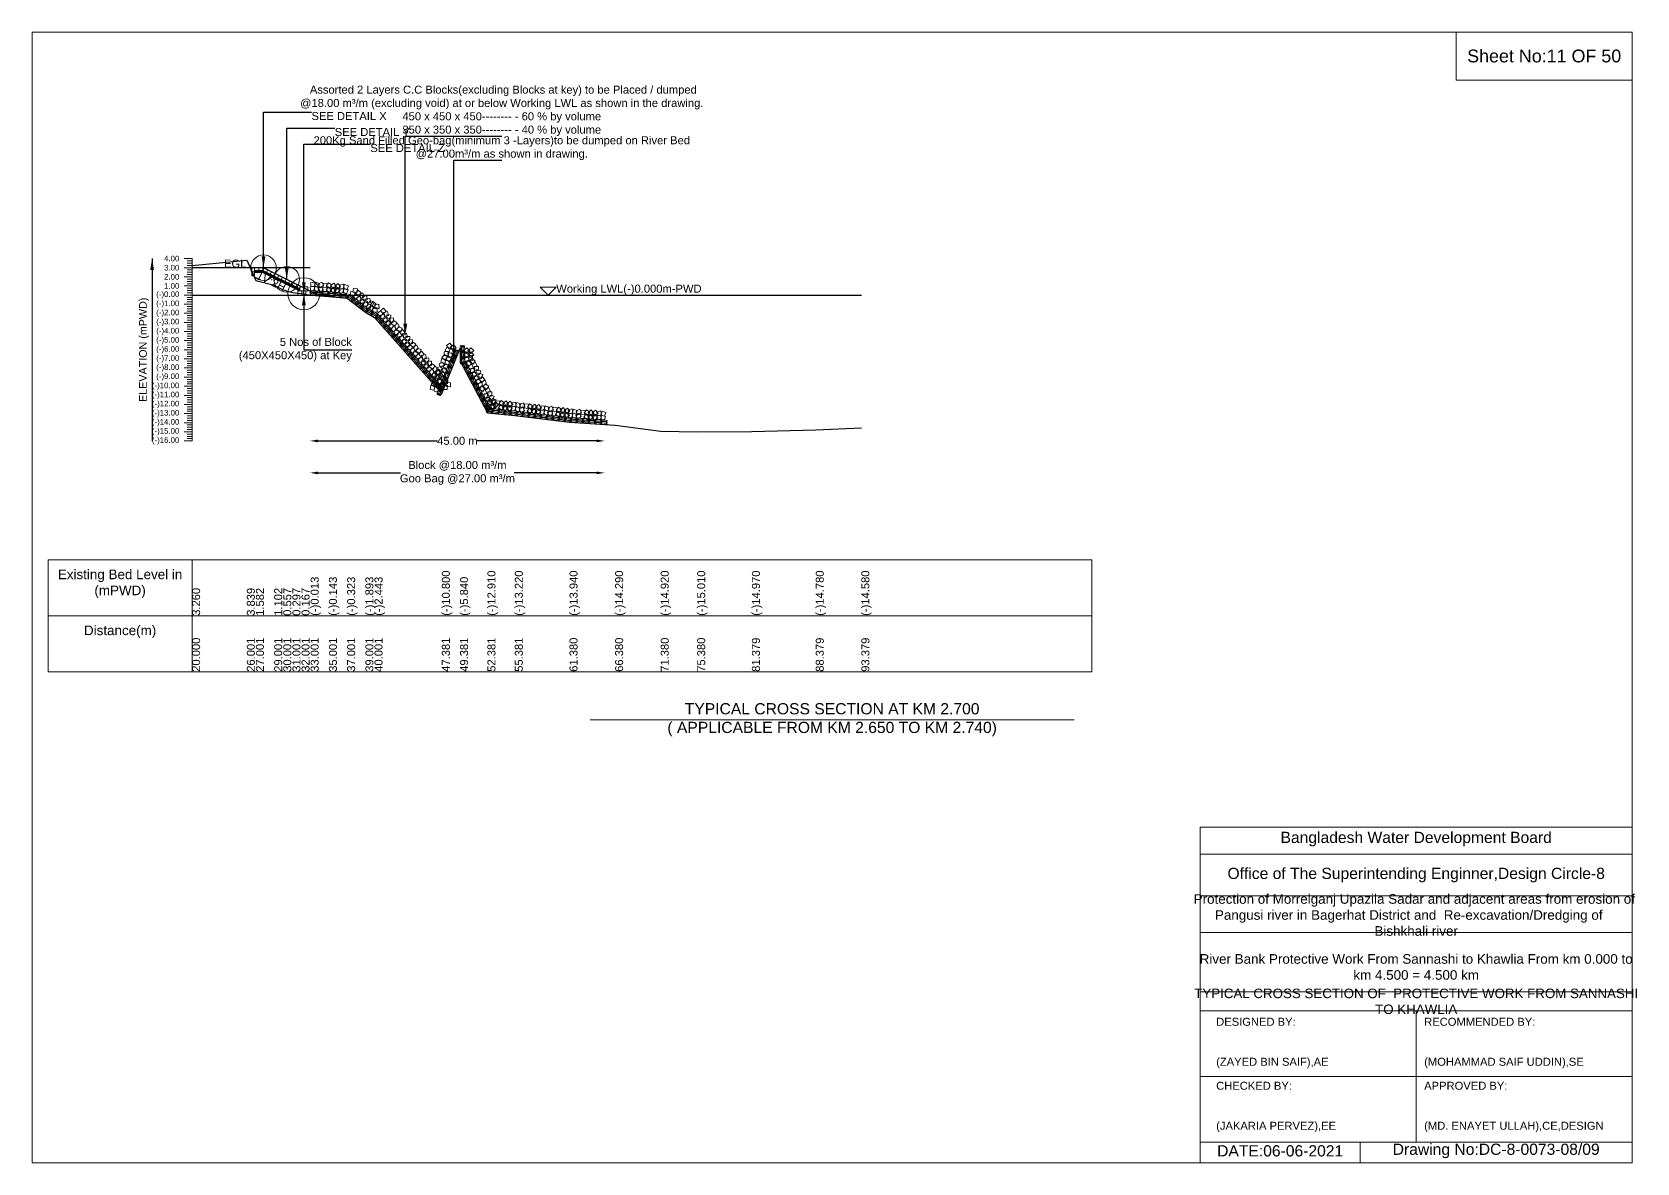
# Model space of a CAD drawing. Header units: inches. Extents: x 89000 to 845029, y -7071 to 0.
# Drawn here: x 250000 to 260029, y -7071 to 0 of the extents above; entities that cross this region are included whole.
import ezdxf

# ---------------------------------------------------------------- set-up
doc = ezdxf.new("R2010")
doc.units = ezdxf.units.IN
doc.header["$LTSCALE"] = 7
doc.header["$MEASUREMENT"] = 0
doc.header["$PDMODE"] = 3
for name, color, linetype, lineweight in [('Cross section Data Border', 7, 'Continuous', 9), ('Cross Section Labels', 7, 'Continuous', 9), ('Existing_Bed_Level for Xsection', 7, 'Continuous', 25), ('Long Section Labels', 7, 'Continuous', 9)]:
    doc.layers.add(name, color=color, linetype=linetype, lineweight=lineweight)
doc.styles.get("Standard").update_dxf_attribs({"font": 'arial.ttf'})
doc.dimstyles.new('Appron Lebeling Style', dxfattribs={"dimtxt": 50, "dimasz": 50, "dimexe": 0.18, "dimexo": 0.0625, "dimgap": 0.09, "dimtad": 0, "dimtih": 1, "dimtoh": 1, "dimdec": 4, "dimzin": 0, "dimdsep": 46, "dimtxsty": 'Standard', "dimcen": 0.09, "dimse1": 1, "dimse2": 1, "dimadec": 0, "dimazin": 0, "dimtfac": 1, "dimtdec": 4, "dimtofl": 0, "dimtmove": 0, "dimatfit": 3, "dimfxl": 1, "dimtolj": 1, "dimtzin": 0, "dimarcsym": 0})
doc.dimstyles.get("Standard").update_dxf_attribs({"dimtxt": 0.18, "dimasz": 0.18, "dimexe": 0.18, "dimexo": 0.0625, "dimgap": 0.09, "dimtad": 0, "dimtih": 1, "dimtoh": 1, "dimdec": 4, "dimzin": 0, "dimdsep": 46, "dimtxsty": 'Standard', "dimcen": 0.09, "dimadec": 0, "dimazin": 0, "dimtfac": 1, "dimtdec": 4, "dimtofl": 0, "dimtmove": 0, "dimatfit": 3, "dimfxl": 1, "dimtolj": 1, "dimtzin": 0, "dimarcsym": 0})

# ---------------------------------------------------------------- blocks, each defined once
blk = doc.blocks.new('*D59')
at = {"layer": 'Cross Section Labels', "color": 0, "lineweight": -2, "transparency": 16777216}
for p, q in [((251787, -2556), (252534, -2556)), ((253528, -2556), (252781, -2556))]:
    blk.add_line(p, q, dxfattribs=at)
at = {"layer": 'Cross Section Labels', "color": 0, "transparency": 16777216}
for points in [[(251787, -2548), (251787, -2565), (251737, -2556)], [(253528, -2548), (253528, -2565), (253578, -2556)]]:
    blk.add_solid(points, dxfattribs=at)
at = {"layer": 'Defpoints', "color": 0, "transparency": 16777216}
for p in [(251737, -1644), (253578, -2454), (253578, -2556)]:
    blk.add_point(p, dxfattribs=at)
at = {"layer": 'Cross Section Labels', "color": 0, "transparency": 16777216, "insert": (252658, -2556), "char_height": 50, "attachment_point": 5}
blk.add_mtext('\\A1;45.00 m', dxfattribs=at)
blk = doc.blocks.new('*D60')
at = {"layer": 'Cross Section Labels', "color": 0, "lineweight": -2, "transparency": 16777216}
for p, q in [((251787, -2756), (252302, -2756)), ((253528, -2756), (253013, -2756))]:
    blk.add_line(p, q, dxfattribs=at)
at = {"layer": 'Cross Section Labels', "color": 0, "transparency": 16777216}
for points in [[(251787, -2748), (251787, -2765), (251737, -2756)], [(253528, -2748), (253528, -2765), (253578, -2756)]]:
    blk.add_solid(points, dxfattribs=at)
at = {"layer": 'Defpoints', "color": 0, "transparency": 16777216}
for p in [(251737, -1644), (253578, -2454), (253578, -2756)]:
    blk.add_point(p, dxfattribs=at)
at = {"layer": 'Cross Section Labels', "color": 0, "transparency": 16777216, "insert": (252658, -2756), "char_height": 50, "attachment_point": 5}
blk.add_mtext('\\A1;Block @18.00 m³/m ^JGoo Bag @27.00 m³/m ', dxfattribs=at)

msp = doc.modelspace()

# ---------------------------------------------------------------- linework, layer by layer
at = {"layer": 'Cross section Data Border'}
msp.add_lwpolyline([(250100, -3300), (256623.6717, -3300), (256623.6717, -4000), (250100, -4000)], close=True, dxfattribs=at)
for points in [[(251000, -3300), (251000, -4000)], [(250100, -3650), (256623.6717, -3650)]]:
    msp.add_lwpolyline(points, dxfattribs=at)
at = {"layer": 'Cross Section Labels'}
for points in [[(250000, 0), (260000, 0), (260000, -7071), (250000, -7071)], [(258900, 0), (260000, 0), (260000, -300), (258900, -300)], [(253225.89907, -1644.43), (253275.89907, -1594.43), (253175.89907, -1594.43)]]:
    msp.add_lwpolyline(points, close=True, dxfattribs=at)
for points in [[(253488, -4300), (255000, -4300), (256512, -4300)], [(257300, -7071), (257300, -4971), (260000, -4971)], [(257300, -5141), (260000, -5141)], [(257300, -5401), (260000, -5401)], [(257300, -5631), (260000, -5631)], [(257300, -6001), (260000, -6001)], [(257300, -6121), (260000, -6121)], [(258650, -6121), (258650, -6941)], [(257300, -6531), (260000, -6531)], [(257300, -6941), (260000, -6941)], [(258300, -6941), (258300, -7071)]]:
    msp.add_lwpolyline(points, dxfattribs=at)
for centre, radius in [((251446.19907, -1473.43), 80), ((251591.54907, -1546.105), 80), ((251698.42407, -1635.88), 100)]:
    msp.add_circle(centre, radius, dxfattribs=at)
at = {"layer": 'Existing_Bed_Level for Xsection'}
for points in [[(251000, -1458.61), (251342.00722, -1425.607), (251399.00861, -1554.256), (251513.01102, -1581.616), (251570.01204, -1612.681), (251627.01343, -1627.501), (251684.01445, -1634.911), (251741.01584, -1645.171), (251855.01825, -1652.581), (251969.02066, -1662.841), (252083.02306, -1752.331), (252140.02408, -1783.681), (252560.70064, -2260.03), (252674.6911, -1977.31), (252674.6911, -2057.11), (252845.67814, -2380.3), (253016.66659, -2397.97), (253358.64688, -2439.01), (253643.63317, -2458.96), (253928.62139, -2494.87), (254156.61308, -2500), (254498.60216, -2497.72), (254897.59129, -2486.89), (255182.58452, -2475.49)], [(251736.89907, -1473.43), (251000, -1473.43)], [(251788.19907, -1644.43), (251449.80966, -1475.2353), (251446.19907, -1473.43), (251442.16231, -1473.43), (251390.86231, -1473.43)], [(251390.86231, -1490.53), (251442.16231, -1490.53), (251672.77407, -1605.83588)], [(251390.86231, -1496.23), (251440.81672, -1496.23), (251672.77407, -1612.20867)], [(251390.86231, -1501.93), (251439.47113, -1501.93), (251672.77407, -1618.58147)], [(251000, -1644.43), (255182.58452, -1644.43)]]:
    msp.add_lwpolyline(points, dxfattribs=at)
at = {"layer": 'Long Section Labels'}
for points in [[(251000, -1416.43), (250950, -1416.43)], [(251000, -1473.43), (250950, -1473.43)], [(251000, -1430.68), (250970, -1430.68)], [(251000, -1444.93), (250970, -1444.93)], [(251000, -1459.18), (250970, -1459.18)], [(251000, -1487.68), (250970, -1487.68)], [(251000, -1501.93), (250970, -1501.93)], [(251000, -2556.43), (251000, -2499.43), (251000, -2442.43), (251000, -2385.43), (251000, -2328.43), (251000, -2271.43), (251000, -2214.43), (251000, -2157.43), (251000, -2100.43), (251000, -2043.43), (251000, -1986.43), (251000, -1929.43), (251000, -1872.43), (251000, -1815.43), (251000, -1758.43), (251000, -1701.43), (251000, -1644.43), (251000, -1587.43), (251000, -1530.43), (251000, -1473.43), (251000, -1416.43)], [(251000, -1530.43), (250950, -1530.43)], [(251000, -1587.43), (250950, -1587.43)], [(251000, -1516.18), (250970, -1516.18)], [(251000, -1544.68), (250970, -1544.68)], [(251000, -1558.93), (250970, -1558.93)], [(251000, -1573.18), (250970, -1573.18)], [(251000, -1601.68), (250970, -1601.68)], [(251000, -1644.43), (250950, -1644.43)], [(251000, -1701.43), (250950, -1701.43)], [(251000, -1615.93), (250970, -1615.93)], [(251000, -1630.18), (250970, -1630.18)], [(251000, -1658.68), (250970, -1658.68)], [(251000, -1672.93), (250970, -1672.93)], [(251000, -1687.18), (250970, -1687.18)], [(251000, -1758.43), (250950, -1758.43)], [(251000, -1715.68), (250970, -1715.68)], [(251000, -1729.93), (250970, -1729.93)], [(251000, -1744.18), (250970, -1744.18)], [(251000, -1772.68), (250970, -1772.68)], [(251000, -1786.93), (250970, -1786.93)], [(251000, -1801.18), (250970, -1801.18)], [(251000, -1815.43), (250950, -1815.43)], [(251000, -1872.43), (250950, -1872.43)], [(251000, -1829.68), (250970, -1829.68)], [(251000, -1843.93), (250970, -1843.93)], [(251000, -1858.18), (250970, -1858.18)], [(251000, -1886.68), (250970, -1886.68)], [(251000, -1900.93), (250970, -1900.93)], [(251000, -1929.43), (250950, -1929.43)], [(251000, -1986.43), (250950, -1986.43)], [(251000, -1915.18), (250970, -1915.18)], [(251000, -1943.68), (250970, -1943.68)], [(251000, -1957.93), (250970, -1957.93)], [(251000, -1972.18), (250970, -1972.18)], [(251000, -2000.68), (250970, -2000.68)], [(251000, -2043.43), (250950, -2043.43)], [(251000, -2100.43), (250950, -2100.43)], [(251000, -2014.93), (250970, -2014.93)], [(251000, -2029.18), (250970, -2029.18)], [(251000, -2057.68), (250970, -2057.68)], [(251000, -2071.93), (250970, -2071.93)], [(251000, -2086.18), (250970, -2086.18)], [(251000, -2157.43), (250950, -2157.43)], [(251000, -2114.68), (250970, -2114.68)], [(251000, -2128.93), (250970, -2128.93)], [(251000, -2143.18), (250970, -2143.18)], [(251000, -2171.68), (250970, -2171.68)], [(251000, -2185.93), (250970, -2185.93)], [(251000, -2200.18), (250970, -2200.18)], [(251000, -2214.43), (250950, -2214.43)], [(251000, -2271.43), (250950, -2271.43)], [(251000, -2228.68), (250970, -2228.68)], [(251000, -2242.93), (250970, -2242.93)], [(251000, -2257.18), (250970, -2257.18)], [(251000, -2285.68), (250970, -2285.68)], [(251000, -2299.93), (250970, -2299.93)], [(251000, -2328.43), (250950, -2328.43)], [(251000, -2385.43), (250950, -2385.43)], [(251000, -2314.18), (250970, -2314.18)], [(251000, -2342.68), (250970, -2342.68)], [(251000, -2356.93), (250970, -2356.93)], [(251000, -2371.18), (250970, -2371.18)], [(251000, -2399.68), (250970, -2399.68)], [(251000, -2442.43), (250950, -2442.43)], [(251000, -2499.43), (250950, -2499.43)], [(251000, -2413.93), (250970, -2413.93)], [(251000, -2428.18), (250970, -2428.18)], [(251000, -2456.68), (250970, -2456.68)], [(251000, -2470.93), (250970, -2470.93)], [(251000, -2485.18), (250970, -2485.18)], [(251000, -2556.43), (250950, -2556.43)], [(251000, -2513.68), (250970, -2513.68)], [(251000, -2527.93), (250970, -2527.93)], [(251000, -2542.18), (250970, -2542.18)]]:
    msp.add_lwpolyline(points, dxfattribs=at)
for points in [[(251390.86231, -1473.43), (251373.76231, -1473.43), (251373.76231, -1499.08), (251390.86231, -1499.08)], [(251390.86231, -1499.08), (251373.76231, -1499.08), (251373.76231, -1524.73), (251390.86231, -1524.73)], [(251416.51231, -1473.43), (251390.86231, -1473.43), (251390.86231, -1490.53), (251416.51231, -1490.53)], [(251442.16231, -1473.43), (251416.51231, -1473.43), (251416.51231, -1490.53), (251442.16231, -1490.53)], [(251472.75172, -1486.70632), (251449.80966, -1475.2353), (251442.16231, -1490.53), (251465.10437, -1502.00103)], [(251495.69378, -1498.17735), (251472.75172, -1486.70632), (251465.10437, -1502.00103), (251488.04642, -1513.47206)], [(251518.63583, -1509.64838), (251495.69378, -1498.17735), (251488.04642, -1513.47206), (251510.98848, -1524.94309)], [(251541.57789, -1521.11941), (251518.63583, -1509.64838), (251510.98848, -1524.94309), (251533.93054, -1536.41411)], [(251564.51995, -1532.59044), (251541.57789, -1521.11941), (251533.93054, -1536.41411), (251556.8726, -1547.88514)], [(251587.46201, -1544.06147), (251564.51995, -1532.59044), (251556.8726, -1547.88514), (251579.81465, -1559.35617)], [(251610.40406, -1555.5325), (251587.46201, -1544.06147), (251579.81465, -1559.35617), (251602.75671, -1570.8272)], [(251633.34612, -1567.00352), (251610.40406, -1555.5325), (251602.75671, -1570.8272), (251625.69877, -1582.29823)], [(251656.28818, -1578.47455), (251633.34612, -1567.00352), (251625.69877, -1582.29823), (251648.64083, -1593.76926)], [(251679.23024, -1589.94558), (251656.28818, -1578.47455), (251648.64083, -1593.76926), (251671.58288, -1605.24029)], [(251698.42407, -1593.13), (251672.77407, -1593.13), (251672.77407, -1618.78), (251698.42407, -1618.78)], [(251724.07407, -1593.13), (251698.42407, -1593.13), (251698.42407, -1618.78), (251724.07407, -1618.78)], [(251762.42243, -1588.83667), (251737.26901, -1593.85943), (251742.29177, -1619.01285), (251767.44519, -1613.99009)], [(251764.08613, -1563.24068), (251738.93272, -1568.26344), (251743.95548, -1593.41686), (251769.10889, -1588.3941)], [(251794.21718, -1597.56099), (251769.92561, -1589.32437), (251761.68899, -1613.61594), (251785.98057, -1621.85256)], [(251795.88089, -1571.965), (251771.58931, -1563.72838), (251763.3527, -1588.01996), (251787.64427, -1596.25657)], [(251809.38008, -1590.07775), (251786.37466, -1601.42116), (251797.71807, -1624.42659), (251820.72349, -1613.08317)], [(251811.04379, -1564.48176), (251788.03836, -1575.82517), (251799.38177, -1598.8306), (251822.3872, -1587.48719)], [(251842.77491, -1596.94973), (251817.17892, -1595.28603), (251815.51522, -1620.88201), (251841.11121, -1622.54572)], [(251844.43861, -1571.35374), (251818.84263, -1569.69004), (251817.17892, -1595.28603), (251842.77491, -1596.94973)], [(251872.52579, -1607.02087), (251851.18234, -1592.79484), (251836.95632, -1614.13829), (251858.29976, -1628.36431)], [(251874.18949, -1581.42488), (251852.84605, -1567.19885), (251838.62002, -1588.5423), (251859.96347, -1602.76832)], [(251882.96441, -1594.82118), (251863.26784, -1611.25187), (251879.69853, -1630.94845), (251899.3951, -1614.51776)], [(251885.26357, -1569.27444), (251865.567, -1585.70512), (251881.99769, -1605.4017), (251901.69426, -1588.97101)], [(251924.94314, -1616.80253), (251908.49678, -1597.11905), (251888.81329, -1613.56542), (251905.25966, -1633.2489)], [(251927.2423, -1591.25578), (251910.79594, -1571.5723), (251891.11245, -1588.01867), (251907.55882, -1607.70215)], [(251942.86207, -1602.64979), (251917.59162, -1607.04603), (251921.98786, -1632.31648), (251947.25831, -1627.92024)], [(251945.16123, -1577.10304), (251919.89078, -1581.49928), (251924.28702, -1606.76973), (251949.55747, -1602.37349)], [(251974.43025, -1612.16139), (251950.35082, -1603.32376), (251941.51319, -1627.40319), (251965.59261, -1636.24082)], [(251976.7294, -1586.61465), (251952.64998, -1577.77701), (251943.81235, -1601.85644), (251967.89177, -1610.69407)], [(252033.72816, -1605.49684), (252008.33821, -1601.85364), (252004.69501, -1627.24359), (252030.08496, -1630.88679)], [(251685.59907, -1618.78), (251659.94907, -1618.78), (251659.94907, -1644.43), (251685.59907, -1644.43)], [(251711.24907, -1618.78), (251685.59907, -1618.78), (251685.59907, -1644.43), (251711.24907, -1644.43)], [(251736.89907, -1618.78), (251711.24907, -1618.78), (251711.24907, -1644.43), (251736.89907, -1644.43)], [(252017.89016, -1625.67307), (251992.50021, -1622.02987), (251988.85701, -1647.41982), (252014.24696, -1651.06302)], [(252041.55693, -1650.21534), (252021.3807, -1634.37733), (252005.5427, -1654.55356), (252025.71892, -1670.39156)], [(252057.39493, -1630.03911), (252037.2187, -1614.20111), (252021.3807, -1634.37733), (252041.55693, -1650.21534)], [(252060.40948, -1675.33751), (252050.8411, -1651.53901), (252027.0426, -1661.10739), (252036.61098, -1684.90589)], [(252076.24748, -1655.16129), (252066.67911, -1631.36279), (252042.8806, -1640.93116), (252052.44898, -1664.72966)], [(252075.1071, -1669.79817), (252049.63998, -1672.85562), (252052.69743, -1698.32274), (252078.16455, -1695.26529)], [(252090.94511, -1649.62194), (252065.47798, -1652.67939), (252068.53543, -1678.14651), (252094.00256, -1675.08907)], [(252098.3497, -1711.09194), (252095.27197, -1685.62725), (252069.80729, -1688.70498), (252072.88501, -1714.16966)], [(252114.1877, -1690.91571), (252111.10997, -1665.45103), (252085.64529, -1668.52875), (252088.72302, -1693.99344)], [(252121.08549, -1708.9773), (252097.49556, -1698.90569), (252087.42394, -1722.49562), (252111.01388, -1732.56724)], [(252136.9235, -1688.80107), (252113.33356, -1678.72946), (252103.26195, -1702.3194), (252126.85189, -1712.39101)], [(252151.01689, -1702.29395), (252132.51051, -1684.53341), (252114.74998, -1703.03979), (252133.25636, -1720.80032)], [(252167.92227, -1701.94693), (252142.27748, -1702.46411), (252142.79466, -1728.1089), (252168.43945, -1727.59172)], [(252138.65584, -1724.76898), (252120.14947, -1707.00845), (252102.38893, -1725.51482), (252120.89531, -1743.27536)], [(252155.56122, -1724.42196), (252129.91644, -1724.93914), (252130.43362, -1750.58393), (252156.0784, -1750.06675)], [(252193.50164, -1761.57065), (252176.52268, -1742.34469), (252157.29672, -1759.32365), (252174.27568, -1778.54961)], [(252212.7276, -1744.59169), (252195.74864, -1725.36573), (252176.52268, -1742.34469), (252193.50164, -1761.57065)], [(252207.49958, -1789.68826), (252202.3933, -1764.55167), (252177.2567, -1769.65795), (252182.36298, -1794.79455)], [(252222.95668, -1786.89854), (252197.35658, -1785.29948), (252195.75751, -1810.89959), (252221.35762, -1812.49865)], [(252226.72554, -1772.70931), (252221.61925, -1747.57271), (252196.48266, -1752.67899), (252201.58894, -1777.81559)], [(252238.34741, -1831.71505), (252239.92608, -1806.11368), (252214.32471, -1804.535), (252212.74603, -1830.13637)], [(252242.18264, -1769.91958), (252216.58253, -1768.32052), (252214.98347, -1793.92063), (252240.58358, -1795.51969)], [(252257.57336, -1814.73609), (252259.15204, -1789.13472), (252233.55067, -1787.55604), (252231.97199, -1813.15741)], [(252280.31667, -1816.76841), (252258.93736, -1802.59633), (252244.76528, -1823.97563), (252266.14458, -1838.14772)], [(252261.09071, -1833.74737), (252239.71141, -1819.57529), (252225.53932, -1840.95459), (252246.91863, -1855.12667)], [(252277.48767, -1862.35087), (252266.0679, -1839.38325), (252243.10028, -1850.80301), (252254.52005, -1873.77063)], [(252293.51671, -1867.73437), (252269.20441, -1859.55913), (252261.02916, -1883.87142), (252285.34146, -1892.04667)], [(252296.71362, -1845.37191), (252285.29386, -1822.40429), (252262.32624, -1833.82405), (252273.746, -1856.79167)], [(252312.35435, -1896.15236), (252295.37539, -1876.9264), (252276.14943, -1893.90536), (252293.12839, -1913.13131)], [(252312.74266, -1850.75542), (252288.43037, -1842.58017), (252280.25512, -1866.89246), (252304.56742, -1875.06771)], [(252331.58031, -1879.1734), (252314.60135, -1859.94744), (252295.37539, -1876.9264), (252312.35435, -1896.15236)], [(252326.35229, -1924.26997), (252321.24601, -1899.13338), (252296.10941, -1904.23966), (252301.21569, -1929.37625)], [(252345.57825, -1907.29101), (252340.47196, -1882.15442), (252315.33537, -1887.2607), (252320.44165, -1912.39729)], [(252361.03535, -1904.50129), (252335.43524, -1902.90223), (252333.83618, -1928.50234), (252359.43629, -1930.1014)], [(252341.80939, -1921.48025), (252316.20929, -1919.88119), (252314.61022, -1945.4813), (252340.21033, -1947.08036)], [(252357.20012, -1966.29675), (252358.77879, -1940.69538), (252333.17742, -1939.11671), (252331.59874, -1964.71808)], [(252379.94342, -1968.32908), (252358.56412, -1954.157), (252344.39203, -1975.5363), (252365.77134, -1989.70838)], [(252376.42607, -1949.3178), (252378.00475, -1923.71642), (252352.40338, -1922.13775), (252350.8247, -1947.73912)], [(252396.34038, -1996.93257), (252384.92061, -1973.96496), (252361.95299, -1985.38472), (252373.37276, -2008.35234)], [(252399.16938, -1951.35012), (252377.79007, -1937.17804), (252363.61799, -1958.55734), (252384.99729, -1972.72942)], [(252412.36942, -2002.31608), (252388.05712, -1994.14083), (252379.88187, -2018.45313), (252404.19417, -2026.62838)], [(252415.56633, -1979.95362), (252404.14657, -1956.986), (252381.17895, -1968.40576), (252392.59871, -1991.37338)], [(252431.59537, -1985.33712), (252407.28308, -1977.16187), (252399.10783, -2001.47417), (252423.42013, -2009.64942)], [(252450.43302, -2013.7551), (252433.45406, -1994.52915), (252414.2281, -2011.50811), (252431.20706, -2030.73406)], [(252574.28329, -1998.86952), (252577.85609, -2024.26947), (252603.25604, -2020.69667), (252599.68324, -1995.29672)], [(252591.26248, -1969.30357), (252581.67088, -1993.09272), (252605.46004, -2002.68432), (252615.05163, -1978.89516)], [(252610.13954, -1944.1998), (252589.94787, -1960.0181), (252605.76617, -1980.20978), (252625.95785, -1964.39147)], [(252598.07244, -2008.46112), (252601.64524, -2033.86107), (252627.04519, -2030.28827), (252623.47239, -2004.88831)], [(252615.05163, -1978.89516), (252605.46004, -2002.68432), (252629.24919, -2012.27591), (252638.84079, -1988.48676)], [(252633.92869, -1953.7914), (252613.73702, -1969.6097), (252629.55532, -1989.80138), (252649.747, -1973.98307)], [(252734.72338, -1992.02039), (252716.59332, -1973.87588), (252698.44881, -1992.00595), (252716.57887, -2010.15046)], [(252716.59332, -2035.80046), (252734.72338, -2017.65595), (252716.57887, -1999.52588), (252698.44881, -2017.67039)], [(252760.37338, -1992.02039), (252742.24332, -1973.87588), (252724.09881, -1992.00595), (252742.22887, -2010.15046)], [(252742.24332, -2035.80046), (252760.37338, -2017.65595), (252742.22887, -1999.52588), (252724.09881, -2017.67039)], [(252431.20706, -2030.73406), (252414.2281, -2011.50811), (252395.00214, -2028.48706), (252411.9811, -2047.71302)], [(252445.205, -2058.85168), (252440.09872, -2033.71508), (252414.96212, -2038.82137), (252420.0684, -2063.95796)], [(252460.6621, -2056.06196), (252435.062, -2054.4629), (252433.46293, -2080.063), (252459.06304, -2081.66206)], [(252464.43096, -2041.87272), (252459.32467, -2016.73612), (252434.18808, -2021.84241), (252439.29436, -2046.979)], [(252476.05283, -2100.87846), (252477.6315, -2075.27709), (252452.03013, -2073.69841), (252450.45145, -2099.29979)], [(252479.88806, -2039.083), (252454.28795, -2037.48394), (252452.68889, -2063.08404), (252478.289, -2064.68311)], [(252498.79613, -2102.91079), (252477.41683, -2088.7387), (252463.24474, -2110.11801), (252484.62405, -2124.29009)], [(252495.27878, -2083.8995), (252496.85746, -2058.29813), (252471.25609, -2056.71946), (252469.67741, -2082.32083)], [(252518.02209, -2085.93183), (252496.64278, -2071.75974), (252482.4707, -2093.13905), (252503.85, -2107.31113)], [(252534.41904, -2114.53532), (252522.99928, -2091.5677), (252500.03166, -2102.98747), (252511.45142, -2125.95509)], [(252533.58451, -2098.15072), (252543.61429, -2121.75847), (252567.22204, -2111.72868), (252557.19226, -2088.12093)], [(252566.77046, -2064.32638), (252543.1707, -2074.37497), (252553.21929, -2097.97472), (252576.81904, -2087.92614)], [(252558.40692, -2043.07928), (252555.30435, -2068.54094), (252580.76601, -2071.64352), (252583.86859, -2046.18185)], [(252557.37366, -2107.74232), (252567.40345, -2131.35007), (252591.0112, -2121.32028), (252580.98141, -2097.71253)], [(252576.64456, -2015.61278), (252561.21859, -2036.10575), (252581.71157, -2051.53172), (252597.13754, -2031.03874)], [(252590.55961, -2073.91798), (252566.95985, -2083.96656), (252577.00844, -2107.56632), (252600.60819, -2097.51773)], [(252582.19608, -2052.67087), (252579.0935, -2078.13254), (252604.55517, -2081.23512), (252607.65774, -2055.77345)], [(252600.43371, -2025.20437), (252585.00775, -2045.69735), (252605.50072, -2061.12332), (252620.92669, -2040.63034)], [(252732.29527, -2052.37866), (252725.65159, -2027.604), (252700.87692, -2034.24768), (252707.5206, -2059.02234)], [(252732.6253, -2057.64138), (252726.91201, -2032.63576), (252701.90639, -2038.34906), (252707.61969, -2063.35467)], [(252746.94419, -2066.6348), (252725.22808, -2052.98442), (252711.5777, -2074.70054), (252733.29382, -2088.35092)], [(252758.58982, -2098.6788), (252746.59472, -2076.00635), (252723.92227, -2088.00145), (252735.91737, -2110.6739)], [(252755.29776, -2045.64628), (252749.58446, -2020.64066), (252724.57885, -2026.35396), (252730.29214, -2051.35958)], [(252757.94527, -2052.37866), (252751.30159, -2027.604), (252726.52692, -2034.24768), (252733.1706, -2059.02234)], [(252769.61665, -2054.6397), (252747.90053, -2040.98933), (252734.25015, -2062.70544), (252755.96627, -2076.35582)], [(252765.60125, -2129.2955), (252766.53407, -2103.66247), (252740.90104, -2102.72965), (252739.96822, -2128.36268)], [(252781.26227, -2086.6837), (252769.26717, -2064.01125), (252746.59472, -2076.00635), (252758.58982, -2098.6788)], [(252788.2737, -2117.3004), (252789.20652, -2091.66737), (252763.57349, -2090.73455), (252762.64067, -2116.36759)], [(252515.19309, -2131.51428), (252503.77332, -2108.54666), (252480.8057, -2119.96643), (252492.22547, -2142.93404)], [(252509.50338, -2182.13684), (252494.07742, -2202.62982), (252514.57039, -2218.05578), (252529.99636, -2197.56281)], [(252531.22213, -2136.89779), (252506.90983, -2128.72254), (252498.73458, -2153.03484), (252523.04688, -2161.21008)], [(252507.14211, -2165.39359), (252510.71491, -2190.79354), (252536.11486, -2187.22074), (252532.54206, -2161.82078)], [(252550.05977, -2165.31577), (252533.08081, -2146.08981), (252513.85485, -2163.06877), (252530.83381, -2182.29473)], [(252524.1213, -2135.82763), (252514.52971, -2159.61679), (252538.31886, -2169.20838), (252547.91046, -2145.41923)], [(252533.29254, -2191.72844), (252517.86657, -2212.22141), (252538.35954, -2227.64738), (252553.78551, -2207.15441)], [(252550.44808, -2119.91883), (252526.13579, -2111.74358), (252517.96054, -2136.05588), (252542.27284, -2144.23113)], [(252542.99836, -2110.72387), (252522.80669, -2126.54217), (252538.62499, -2146.73385), (252558.81667, -2130.91554)], [(252530.93126, -2174.98518), (252534.50406, -2200.38513), (252559.90401, -2196.81233), (252556.33121, -2171.41238)], [(252569.28573, -2148.33681), (252552.30677, -2129.11085), (252533.08081, -2146.08981), (252550.05977, -2165.31577)], [(252564.05771, -2193.43338), (252558.95143, -2168.29679), (252533.81483, -2173.40307), (252538.92111, -2198.53967)], [(252547.91046, -2145.41923), (252538.31886, -2169.20838), (252562.10801, -2178.79998), (252571.69961, -2155.01083)], [(252566.78752, -2120.31546), (252546.59584, -2136.13377), (252562.41415, -2156.32544), (252582.60582, -2140.50714)], [(252579.51481, -2190.64366), (252553.91471, -2189.0446), (252552.31564, -2214.64471), (252577.91575, -2216.24377)], [(252583.28367, -2176.45443), (252578.17738, -2151.31783), (252553.04079, -2156.42411), (252558.14707, -2181.56071)], [(252598.74077, -2173.6647), (252573.14066, -2172.06564), (252571.5416, -2197.66575), (252597.14171, -2199.26481)], [(252614.13149, -2218.48121), (252615.71017, -2192.87984), (252590.1088, -2191.30116), (252588.53012, -2216.90253)], [(252781.28146, -2130.2096), (252756.77081, -2122.64981), (252749.21102, -2147.16046), (252773.72167, -2154.72025)], [(252785.72954, -2177.38595), (252793.2698, -2152.86928), (252768.75314, -2145.32902), (252761.21287, -2169.84568)], [(252807.36146, -2184.69675), (252789.90326, -2165.90491), (252771.11141, -2183.36312), (252788.56962, -2202.15496)], [(252803.95391, -2118.2145), (252779.44326, -2110.65471), (252771.88347, -2135.16536), (252796.39412, -2142.72515)], [(252808.40199, -2165.39085), (252815.94226, -2140.87419), (252791.42559, -2133.33392), (252783.88532, -2157.85058)], [(252816.59099, -2216.34855), (252810.87769, -2191.34293), (252785.87208, -2197.05623), (252791.58538, -2222.06184)], [(252830.03392, -2172.70166), (252812.57571, -2153.90981), (252793.78386, -2171.36802), (252811.24207, -2190.15986)], [(252839.26344, -2204.35345), (252833.55015, -2179.34784), (252808.54453, -2185.06113), (252814.25783, -2210.06675)], [(252853.58233, -2213.34687), (252831.86622, -2199.6965), (252818.21584, -2221.41261), (252839.93196, -2235.06299)], [(252491.26575, -2209.60334), (252488.16317, -2235.06501), (252513.62484, -2238.16759), (252516.72741, -2212.70592)], [(252515.0549, -2219.19494), (252511.95232, -2244.65661), (252537.41399, -2247.75919), (252540.51657, -2222.29752)], [(252594.90554, -2235.46017), (252596.48421, -2209.8588), (252570.88284, -2208.28012), (252569.30416, -2233.88149)], [(252830.90988, -2225.34197), (252809.19376, -2211.69159), (252795.54339, -2233.40771), (252817.2595, -2247.05809)], [(252842.55551, -2257.38597), (252830.56041, -2234.71352), (252807.88796, -2246.70862), (252819.88305, -2269.38107)], [(252849.56694, -2288.00267), (252850.49975, -2262.36964), (252824.86672, -2261.43682), (252823.9339, -2287.06985)], [(252865.22796, -2245.39087), (252853.23286, -2222.71842), (252830.56041, -2234.71352), (252842.55551, -2257.38597)], [(252865.24715, -2288.91677), (252840.7365, -2281.35698), (252833.17671, -2305.86763), (252857.68736, -2313.42742)], [(252874.46994, -2306.25688), (252850.50943, -2297.10173), (252841.35429, -2321.06224), (252865.31479, -2330.21738)], [(252869.69522, -2336.09312), (252877.23549, -2311.57646), (252852.71883, -2304.03619), (252845.17856, -2328.55285)], [(252872.23939, -2276.00757), (252873.17221, -2250.37454), (252847.53917, -2249.44172), (252846.60636, -2275.07476)], [(252887.9196, -2276.92167), (252863.40895, -2269.36188), (252855.84916, -2293.87253), (252880.35981, -2301.43232)], [(252889.90665, -2299.35614), (252866.48618, -2309.81578), (252876.94583, -2333.23625), (252900.3663, -2322.7766)], [(252892.36768, -2324.09802), (252899.90794, -2299.58136), (252875.39128, -2292.04109), (252867.85101, -2316.55775)], [(252923.01575, -2307.49409), (252897.50162, -2304.85745), (252894.86499, -2330.37158), (252920.37911, -2333.00821)], [(252952.36178, -2318.69019), (252931.57522, -2303.66218), (252916.5472, -2324.44874), (252937.33377, -2339.47676)], [(252961.84019, -2306.16564), (252941.92815, -2322.33454), (252958.09705, -2342.24658), (252978.00909, -2326.07768)], [(252871.8333, -2331.771), (252847.8728, -2322.61586), (252838.71765, -2346.57636), (252862.67816, -2355.73151)], [(252891.32715, -2343.40393), (252873.86894, -2324.61208), (252855.0771, -2342.07029), (252872.5353, -2360.86213)], [(252887.27001, -2324.87026), (252863.84955, -2335.32991), (252874.30919, -2358.75038), (252897.72966, -2348.29073)], [(252913.9996, -2331.40883), (252896.54139, -2312.61698), (252877.74955, -2330.07519), (252895.20776, -2348.86704)], [(252920.37911, -2333.00821), (252894.86499, -2330.37158), (252892.22835, -2355.8857), (252917.74247, -2358.52234)], [(252949.72515, -2344.20432), (252928.93858, -2329.17631), (252913.91057, -2349.96287), (252934.69713, -2364.99089)], [(252959.20355, -2331.67977), (252939.29151, -2347.84867), (252955.46041, -2367.7607), (252975.37245, -2351.5918)], [(253000.88806, -2354.21407), (252984.70331, -2334.31492), (252964.80416, -2350.49967), (252980.98891, -2370.39882)], [(253003.5247, -2328.69995), (252987.33995, -2308.80079), (252967.44079, -2324.98554), (252983.62555, -2344.8847)], [(253018.9925, -2340.29942), (252993.66615, -2344.36125), (252997.72797, -2369.6876), (253023.05432, -2365.62577)], [(253021.62914, -2314.78529), (252996.30278, -2318.84712), (253000.36461, -2344.17347), (253025.69096, -2340.11165)], [(253051.21346, -2350.78972), (253027.4069, -2341.24142), (253017.8586, -2365.04799), (253041.66516, -2374.59629)], [(253054.26971, -2325.32245), (253030.46315, -2315.77415), (253020.91485, -2339.58072), (253044.72141, -2349.12902)], [(253066.76167, -2344.14401), (253043.17221, -2354.21673), (253053.24493, -2377.8062), (253076.8344, -2367.73347)], [(253069.81792, -2318.67674), (253046.22846, -2328.74946), (253056.30118, -2352.33893), (253079.89064, -2342.2662)], [(253099.73233, -2352.82584), (253074.26506, -2349.76959), (253071.20881, -2375.23686), (253096.67608, -2378.29311)], [(253102.78858, -2327.35857), (253077.32131, -2324.30232), (253074.26506, -2349.76959), (253099.73233, -2352.82584)], [(253128.8901, -2364.50347), (253108.35372, -2349.13534), (253092.98559, -2369.67173), (253113.52197, -2385.03986)], [(253131.94635, -2339.0362), (253111.40996, -2323.66807), (253096.04183, -2344.20446), (253116.57822, -2359.57259)], [(253138.57338, -2352.13663), (253118.3979, -2367.97559), (253134.23685, -2388.15107), (253154.41233, -2372.31211)], [(253141.62963, -2326.66936), (253121.45414, -2342.50832), (253137.2931, -2362.6838), (253157.46858, -2346.84484)], [(253179.88132, -2375.35402), (253164.02631, -2355.19116), (253143.86344, -2371.04618), (253159.71846, -2391.20904)], [(253182.93757, -2349.88675), (253167.08256, -2329.72389), (253146.91969, -2345.57891), (253162.77471, -2365.74177)], [(253198.21234, -2361.73926), (253172.82256, -2365.38366), (253176.46696, -2390.77344), (253201.85674, -2387.12904)], [(253201.26859, -2336.27199), (253175.87881, -2339.91639), (253179.52321, -2365.30617), (253204.91299, -2361.66177)], [(253229.48435, -2372.18346), (253205.67779, -2362.63516), (253196.12949, -2386.44173), (253219.93605, -2395.99003)], [(253232.5406, -2346.71619), (253208.73404, -2337.16789), (253199.18574, -2360.97446), (253222.9923, -2370.52276)], [(253245.03256, -2365.53775), (253221.4431, -2375.61047), (253231.51582, -2399.19994), (253255.10529, -2389.12721)], [(253248.08881, -2340.07048), (253224.49935, -2350.1432), (253234.57207, -2373.73267), (253258.16153, -2363.65994)], [(253278.00322, -2374.21958), (253252.53595, -2371.16333), (253249.4797, -2396.6306), (253274.94697, -2399.68685)], [(253281.05947, -2348.75231), (253255.5922, -2345.69606), (253252.53595, -2371.16333), (253278.00322, -2374.21958)], [(253307.16099, -2385.89721), (253286.62461, -2370.52908), (253271.25648, -2391.06547), (253291.79286, -2406.4336)], [(253310.21724, -2360.42994), (253289.68085, -2345.06181), (253274.31272, -2365.5982), (253294.84911, -2380.96633)], [(253316.84427, -2373.53037), (253296.66879, -2389.36933), (253312.50774, -2409.54481), (253332.68322, -2393.70585)], [(253319.90052, -2348.0631), (253299.72503, -2363.90206), (253315.56399, -2384.07754), (253335.73947, -2368.23858)], [(253358.15221, -2396.74776), (253342.2972, -2376.5849), (253322.13433, -2392.43992), (253337.98935, -2412.60278)], [(253361.20846, -2371.28049), (253345.35345, -2351.11763), (253325.19058, -2366.97265), (253341.0456, -2387.13551)], [(253373.69397, -2382.3182), (253348.51585, -2387.21559), (253353.41323, -2412.39372), (253378.59136, -2407.49633)], [(253375.48518, -2356.73082), (253350.30705, -2361.62821), (253355.20443, -2386.80633), (253380.38256, -2381.90895)], [(253405.44487, -2391.20081), (253381.19463, -2382.84328), (253372.8371, -2407.09351), (253397.08733, -2415.45105)], [(253407.23607, -2365.61343), (253382.98583, -2357.25589), (253374.6283, -2381.50613), (253398.87854, -2389.86367)], [(253420.64486, -2383.79321), (253397.58321, -2395.02187), (253408.81187, -2418.08352), (253431.87352, -2406.85486)], [(253422.43606, -2358.20583), (253399.37441, -2369.43449), (253410.60307, -2392.49614), (253433.66472, -2381.26748)], [(253454.00504, -2390.83148), (253428.41766, -2389.04028), (253426.62645, -2414.62766), (253452.21384, -2416.41886)], [(253455.79624, -2365.2441), (253430.20886, -2363.45289), (253428.41766, -2389.04028), (253454.00504, -2390.83148)], [(253483.70537, -2401.05071), (253462.43307, -2386.71853), (253448.10088, -2407.99083), (253469.37319, -2422.32302)], [(253485.49658, -2375.46333), (253464.22427, -2361.13115), (253449.89209, -2382.40345), (253471.16439, -2396.73563)], [(253492.76428, -2388.21947), (253473.398, -2405.0382), (253490.21673, -2424.40448), (253509.58301, -2407.58575)], [(253494.55549, -2362.63209), (253475.18921, -2379.45082), (253492.00794, -2398.8171), (253511.37422, -2381.99837)], [(253535.1714, -2409.36254), (253518.33726, -2390.00966), (253498.98438, -2406.84381), (253515.81852, -2426.19669)], [(253536.96261, -2383.77516), (253520.12846, -2364.42228), (253500.77558, -2381.25643), (253517.60973, -2400.60931)], [(253552.80564, -2394.85662), (253527.62752, -2399.75401), (253532.5249, -2424.93214), (253557.70303, -2420.03475)], [(253554.59685, -2369.26924), (253529.41872, -2374.16663), (253534.3161, -2399.34475), (253559.49423, -2394.44737)], [(253584.55654, -2403.73923), (253560.3063, -2395.3817), (253551.94877, -2419.63193), (253576.19901, -2427.98947)], [(253586.34774, -2378.15185), (253562.0975, -2369.79431), (253553.73997, -2394.04455), (253577.99021, -2402.40209)]]:
    msp.add_lwpolyline(points, close=True, dxfattribs=at)
for centre, major_axis in [((251756.08563, -1641.29529), (18.92965, -1.2304)), ((251756.71414, -1631.6257), (18.92965, -1.2304)), ((251757.34265, -1621.9561), (18.92965, -1.2304)), ((251793.94494, -1643.7561), (18.92965, -1.2304)), ((251794.57345, -1634.0865), (18.92965, -1.2304)), ((251795.20196, -1624.4169), (18.92965, -1.2304)), ((251831.80425, -1646.2169), (18.92965, -1.2304)), ((251832.43276, -1636.5473), (18.92965, -1.2304)), ((251833.06127, -1626.87771), (18.92965, -1.2304)), ((251869.75602, -1649.04279), (18.89324, -1.70036)), ((251870.6246, -1639.3918), (18.89324, -1.70036)), ((251871.49317, -1629.7408), (18.89324, -1.70036)), ((251907.5425, -1652.4435), (18.89324, -1.70036)), ((251908.41108, -1642.79251), (18.89324, -1.70036)), ((251909.27965, -1633.14151), (18.89324, -1.70036)), ((251945.32898, -1655.84421), (18.89324, -1.70036)), ((251946.19756, -1646.19322), (18.89324, -1.70036)), ((251947.06613, -1636.54222), (18.89324, -1.70036)), ((251982.80104, -1667.49894), (14.92144, -11.71308)), ((251988.78429, -1659.8768), (14.92144, -11.71308)), ((251994.76753, -1652.25467), (14.92144, -11.71308)), ((252012.64392, -1690.9251), (14.92144, -11.71308)), ((252018.62717, -1683.30297), (14.92144, -11.71308)), ((252024.61041, -1675.68084), (14.92144, -11.71308)), ((252042.4868, -1714.35127), (14.92144, -11.71308)), ((252048.47005, -1706.72914), (14.92144, -11.71308)), ((252054.4533, -1699.10701), (14.92144, -11.71308)), ((252072.32969, -1737.77744), (14.92144, -11.71308)), ((252078.31293, -1730.15531), (14.92144, -11.71308)), ((252084.29618, -1722.53318), (14.92144, -11.71308)), ((252103.35678, -1757.98491), (16.62153, -9.14168)), ((252108.02651, -1749.49434), (16.62153, -9.14168)), ((252112.69624, -1741.00377), (16.62153, -9.14168)), ((252136.59985, -1776.26827), (16.62153, -9.14168)), ((252141.26958, -1767.7777), (16.62153, -9.14168)), ((252145.9393, -1759.28713), (16.62153, -9.14168)), ((252164.41866, -1803.98465), (12.55688, -14.21866)), ((252171.6818, -1797.57038), (12.55688, -14.21866)), ((252178.94494, -1791.1561), (12.55688, -14.21866)), ((252204.0587, -1819.59343), (12.55688, -14.21866)), ((252189.53242, -1832.42198), (12.55688, -14.21866)), ((252196.79556, -1826.0077), (12.55688, -14.21866)), ((252214.64619, -1860.85931), (12.55688, -14.21866)), ((252221.90933, -1854.44503), (12.55688, -14.21866)), ((252229.17247, -1848.03076), (12.55688, -14.21866)), ((252239.75996, -1889.29663), (12.55688, -14.21866)), ((252247.02309, -1882.88236), (12.55688, -14.21866)), ((252254.28623, -1876.46809), (12.55688, -14.21866)), ((252264.87372, -1917.73396), (12.55688, -14.21866)), ((252272.13686, -1911.31969), (12.55688, -14.21866)), ((252279.4, -1904.90542), (12.55688, -14.21866)), ((252289.98749, -1946.17129), (12.55688, -14.21866)), ((252297.25063, -1939.75702), (12.55688, -14.21866)), ((252304.51377, -1933.34274), (12.55688, -14.21866)), ((252315.10125, -1974.60862), (12.55688, -14.21866)), ((252322.36439, -1968.19434), (12.55688, -14.21866)), ((252329.62753, -1961.78007), (12.55688, -14.21866)), ((252340.21502, -2003.04595), (12.55688, -14.21866)), ((252347.47816, -1996.63167), (12.55688, -14.21866)), ((252354.7413, -1990.2174), (12.55688, -14.21866)), ((252379.85507, -2018.65473), (12.55688, -14.21866)), ((252638.61949, -2001.9922), (7.09352, 17.5934)), ((252647.6065, -2005.61569), (7.09352, 17.5934)), ((252656.59352, -2009.23918), (7.09352, 17.5934)), ((252679.5361, -1978.86897), (0, -18.9696)), ((252679.5361, -2016.80817), (0, -18.9696)), ((252689.2261, -1978.86897), (0, -18.9696)), ((252689.2261, -2016.80817), (0, -18.9696)), ((252698.9161, -1978.86897), (0, -18.9696)), ((252698.9161, -2016.80817), (0, -18.9696)), ((252365.32879, -2031.48327), (12.55688, -14.21866)), ((252372.59193, -2025.069), (12.55688, -14.21866)), ((252390.44255, -2059.9206), (12.55688, -14.21866)), ((252397.70569, -2053.50633), (12.55688, -14.21866)), ((252404.96883, -2047.09206), (12.55688, -14.21866)), ((252415.55632, -2088.35793), (12.55688, -14.21866)), ((252422.81946, -2081.94366), (12.55688, -14.21866)), ((252430.0826, -2075.52938), (12.55688, -14.21866)), ((252440.67009, -2116.79526), (12.55688, -14.21866)), ((252447.93323, -2110.38099), (12.55688, -14.21866)), ((252455.19637, -2103.96671), (12.55688, -14.21866)), ((252596.05838, -2107.5526), (7.09352, 17.5934)), ((252605.04539, -2111.17609), (7.09352, 17.5934)), ((252610.24542, -2072.3658), (7.09352, 17.5934)), ((252614.0324, -2114.79958), (7.09352, 17.5934)), ((252619.23243, -2075.98929), (7.09352, 17.5934)), ((252624.43245, -2037.179), (7.09352, 17.5934)), ((252628.21944, -2079.61278), (7.09352, 17.5934)), ((252633.41947, -2040.80249), (7.09352, 17.5934)), ((252642.40648, -2044.42598), (7.09352, 17.5934)), ((252679.5361, -2054.74737), (0, -18.9696)), ((252695.61088, -2086.29097), (8.87104, -16.76754)), ((252689.2261, -2054.74737), (0, -18.9696)), ((252704.17603, -2081.75949), (8.87104, -16.76754)), ((252698.9161, -2054.74737), (0, -18.9696)), ((252712.74118, -2077.22801), (8.87104, -16.76754)), ((252713.35296, -2119.82605), (8.87104, -16.76754)), ((252721.91811, -2115.29457), (8.87104, -16.76754)), ((252730.48326, -2110.76308), (8.87104, -16.76754)), ((252465.78385, -2145.23259), (12.55688, -14.21866)), ((252473.04699, -2138.81831), (12.55688, -14.21866)), ((252480.31013, -2132.40404), (12.55688, -14.21866)), ((252490.89762, -2173.66992), (12.55688, -14.21866)), ((252498.16076, -2167.25564), (12.55688, -14.21866)), ((252505.4239, -2160.84137), (12.55688, -14.21866)), ((252516.01138, -2202.10724), (12.55688, -14.21866)), ((252523.27452, -2195.69297), (12.55688, -14.21866)), ((252530.53766, -2189.2787), (12.55688, -14.21866)), ((252555.65143, -2217.71603), (12.55688, -14.21866)), ((252553.49727, -2213.11299), (7.09352, 17.5934)), ((252562.48428, -2216.73649), (7.09352, 17.5934)), ((252567.6843, -2177.9262), (7.09352, 17.5934)), ((252571.47129, -2220.35998), (7.09352, 17.5934)), ((252576.67132, -2181.54969), (7.09352, 17.5934)), ((252581.87134, -2142.7394), (7.09352, 17.5934)), ((252585.65833, -2185.17318), (7.09352, 17.5934)), ((252590.85835, -2146.36289), (7.09352, 17.5934)), ((252599.84537, -2149.98638), (7.09352, 17.5934)), ((252731.09505, -2153.36112), (8.87104, -16.76754)), ((252739.6602, -2148.82964), (8.87104, -16.76754)), ((252748.22535, -2144.29816), (8.87104, -16.76754)), ((252748.83713, -2186.8962), (8.87104, -16.76754)), ((252757.40228, -2182.36472), (8.87104, -16.76754)), ((252765.96743, -2177.83324), (8.87104, -16.76754)), ((252766.57921, -2220.43128), (8.87104, -16.76754)), ((252775.14436, -2215.8998), (8.87104, -16.76754)), ((252783.70951, -2211.36832), (8.87104, -16.76754)), ((252541.12515, -2230.54457), (12.55688, -14.21866)), ((252539.31023, -2248.29979), (7.09352, 17.5934)), ((252548.38829, -2224.1303), (12.55688, -14.21866)), ((252548.29724, -2251.92329), (7.09352, 17.5934)), ((252557.28425, -2255.54678), (7.09352, 17.5934)), ((252784.3213, -2253.96636), (8.87104, -16.76754)), ((252792.88645, -2249.43487), (8.87104, -16.76754)), ((252801.45159, -2244.90339), (8.87104, -16.76754)), ((252802.06338, -2287.50143), (8.87104, -16.76754)), ((252810.62853, -2282.96995), (8.87104, -16.76754)), ((252819.19368, -2278.43847), (8.87104, -16.76754)), ((252819.80546, -2321.03651), (8.87104, -16.76754)), ((252828.37061, -2316.50503), (8.87104, -16.76754)), ((252836.93576, -2311.97355), (8.87104, -16.76754)), ((252837.54754, -2354.57159), (8.87104, -16.76754)), ((252846.11269, -2350.04011), (8.87104, -16.76754)), ((252857.51101, -2376.65201), (18.86911, -1.94994)), ((252858.50708, -2367.01334), (18.86911, -1.94994)), ((252859.50314, -2357.37467), (18.86911, -1.94994)), ((252854.67784, -2345.50862), (8.87104, -16.76754)), ((252895.24924, -2380.55189), (18.86911, -1.94994)), ((252896.2453, -2370.91322), (18.86911, -1.94994)), ((252897.24137, -2361.27455), (18.86911, -1.94994)), ((252932.98747, -2384.45177), (18.86911, -1.94994)), ((252933.98353, -2374.8131), (18.86911, -1.94994)), ((252934.97959, -2365.17443), (18.86911, -1.94994)), ((252970.7257, -2388.35165), (18.86911, -1.94994)), ((252971.72176, -2378.71298), (18.86911, -1.94994)), ((252972.71782, -2369.07431), (18.86911, -1.94994)), ((253008.46392, -2392.25153), (18.86911, -1.94994)), ((253009.45999, -2382.61286), (18.86911, -1.94994)), ((253010.45605, -2372.97419), (18.86911, -1.94994)), ((253046.22808, -2396.63782), (18.83446, -2.26027)), ((253047.38267, -2387.01685), (18.83446, -2.26027)), ((253048.53725, -2377.39588), (18.83446, -2.26027)), ((253083.89701, -2401.15835), (18.83446, -2.26027)), ((253085.05159, -2391.53738), (18.83446, -2.26027)), ((253086.20617, -2381.91641), (18.83446, -2.26027)), ((253121.56593, -2405.67888), (18.83446, -2.26027)), ((253122.72051, -2396.05791), (18.83446, -2.26027)), ((253123.87509, -2386.43695), (18.83446, -2.26027)), ((253159.23485, -2410.19941), (18.83446, -2.26027)), ((253160.38943, -2400.57845), (18.83446, -2.26027)), ((253161.54402, -2390.95748), (18.83446, -2.26027)), ((253198.05836, -2405.09898), (18.83446, -2.26027)), ((253199.21294, -2395.47801), (18.83446, -2.26027)), ((253235.72728, -2409.61951), (18.83446, -2.26027)), ((253236.88186, -2399.99854), (18.83446, -2.26027)), ((253274.55078, -2404.51907), (18.83446, -2.26027)), ((253312.21971, -2409.0396), (18.83446, -2.26027)), ((253196.90377, -2414.71995), (18.83446, -2.26027)), ((253234.5727, -2419.24048), (18.83446, -2.26027)), ((253272.24162, -2423.76101), (18.83446, -2.26027)), ((253273.3962, -2414.14004), (18.83446, -2.26027)), ((253309.91054, -2428.28154), (18.83446, -2.26027)), ((253311.06512, -2418.66057), (18.83446, -2.26027)), ((253347.57946, -2432.80207), (18.83446, -2.26027)), ((253348.73404, -2423.1811), (18.83446, -2.26027)), ((253349.88863, -2413.56013), (18.83446, -2.26027)), ((253385.13217, -2436.0072), (18.92329, -1.32469)), ((253385.80885, -2426.34086), (18.92329, -1.32469)), ((253386.48552, -2416.67451), (18.92329, -1.32469)), ((253422.97875, -2438.65659), (18.92329, -1.32469)), ((253423.65543, -2428.99025), (18.92329, -1.32469)), ((253424.3321, -2419.3239), (18.92329, -1.32469)), ((253460.82533, -2441.30598), (18.92329, -1.32469)), ((253461.50201, -2431.63963), (18.92329, -1.32469)), ((253462.17868, -2421.97329), (18.92329, -1.32469)), ((253498.67191, -2443.95537), (18.92329, -1.32469)), ((253499.34859, -2434.28902), (18.92329, -1.32469)), ((253500.02526, -2424.62268), (18.92329, -1.32469)), ((253536.51849, -2446.60475), (18.92329, -1.32469)), ((253537.19517, -2436.93841), (18.92329, -1.32469)), ((253537.87184, -2427.27207), (18.92329, -1.32469)), ((253574.36507, -2449.25414), (18.92329, -1.32469)), ((253575.04175, -2439.5878), (18.92329, -1.32469)), ((253575.71842, -2429.92145), (18.92329, -1.32469))]:
    msp.add_ellipse(centre, major_axis=major_axis, ratio=0.255, dxfattribs=at)

# ---------------------------------------------------------------- texts
at = {"layer": 'Cross section Data Border', "char_height": 60, "width": 800, "attachment_point": 5}
for s, insert in [('Existing Bed Level in (mPWD)', (250550, -3450)), ('Distance(m)', (250550, -3750))]:
    msp.add_mtext(s, dxfattribs=dict(at, insert=insert))
at = {"layer": 'Cross Section Labels'}
for s, insert, char_height, attachment_point in [('Sheet No:11 OF 50', (259450, -150), 80, 5), (' Assorted 2 Layers C.C Blocks(excluding Blocks at key) to be Placed / dumped^J@18.00 m³/m (excluding void) at or below Working LWL as shown in the drawing.^J450 x 450 x 450-------- - 60 % by volume^J350 x 350 x 350-------- - 40 % by volume', (252935.32385, -650), 50, 8), ('SEE DETAIL X', (251746.19907, -500), 50, 1), ('SEE DETAIL Y', (251891.54907, -600), 50, 1), ('200Kg Sand Filled Geo-bag(minimum 3 -Layers)to be dumped on River Bed^J@27.00m³/m as shown in drawing.', (252935.32385, -800), 50, 8), ('SEE DETAIL Z', (252113.84907, -700), 50, 1), ('EGL', (251339.56231, -1473.43), 50, 9), ('Working LWL(-)0.000m-PWD', (253275.89907, -1644.43), 50, 7), ('5 Nos of Block ^J(450X450X450) at Key', (251998.42407, -1986.43), 50, 6), ('TYPICAL CROSS SECTION AT KM 2.700^J( APPLICABLE FROM KM 2.650 TO KM 2.740)', (255000, -4300), 70, 5), ('Bangladesh Water Development Board', (258650, -5046), 70, 5), ('Office of The Superintending Enginner,Design Circle-8', (258650, -5271), 70, 5)]:
    msp.add_mtext(s, dxfattribs=dict(at, insert=insert, char_height=char_height, attachment_point=attachment_point))
at = {"layer": 'Cross Section Labels', "insert": (251506.12848, -1535.25867), "char_height": 50, "attachment_point": 2, "rotation": 333.434948823}
msp.add_mtext('1V:2H', dxfattribs=at)
at = {"layer": 'Cross Section Labels'}
for s, insert, char_height, width, attachment_point in [('Protection of Morrelganj Upazila Sadar and adjacent areas from erosion of  Pangusi river in Bagerhat District and  Re-excavation/Dredging of     Bishkhali river', (258650, -5521), 60, 2800, 5), ('River Bank Protective Work From Sannashi to Khawlia From km 0.000 to km 4.500 = 4.500 km', (258650, -5846), 60, 2700, 5), ('TYPICAL CROSS SECTION OF  PROTECTIVE WORK FROM SANNASHI TO KHAWLIA', (258650, -6061), 59.5765532, 2800, 5), ('DESIGNED BY:^J^J^J(ZAYED BIN SAIF),AE', (257400, -6321), 50, 1400, 4), ('RECOMMENDED BY:^J^J^J(MOHAMMAD SAIF UDDIN),SE', (258700, -6321), 50, 1400, 4), ('CHECKED BY:^J^J^J(JAKARIA PERVEZ),EE', (257400, -6721), 50, 1400, 4), ('APPROVED BY:^J^J^J(MD. ENAYET ULLAH),CE,DESIGN', (258700, -6721), 50, 1400, 4), ('DATE:06-06-2021', (257800, -6996), 70, 1400, 5), ('Drawing No:DC-8-0073-08/09', (259150, -6996), 70, 2200, 5)]:
    msp.add_mtext(s, dxfattribs=dict(at, insert=insert, char_height=char_height, width=width, attachment_point=attachment_point))
at = {"layer": 'Long Section Labels', "char_height": 35, "attachment_point": 6}
for s, insert in [('4.00', (250920, -1416.43)), ('3.00', (250920, -1473.43)), ('2.00', (250920, -1530.43)), ('1.00', (250920, -1587.43)), ('(-)0.00', (250920, -1644.43)), ('(-)1.00', (250920, -1701.43)), ('(-)2.00', (250920, -1758.43)), ('(-)3.00', (250920, -1815.43)), ('(-)4.00', (250920, -1872.43)), ('(-)5.00', (250920, -1929.43)), ('(-)6.00', (250920, -1986.43)), ('(-)7.00', (250920, -2043.43)), ('(-)8.00', (250920, -2100.43)), ('(-)10.00', (250920, -2214.43)), ('(-)9.00', (250920, -2157.43)), ('(-)11.00', (250920, -2271.43)), ('(-)12.00', (250920, -2328.43)), ('(-)13.00', (250920, -2385.43)), ('(-)14.00', (250920, -2442.43)), ('(-)15.00', (250920, -2499.43)), ('(-)16.00', (250920, -2556.43))]:
    msp.add_mtext(s, dxfattribs=dict(at, insert=insert))
at = {"layer": 'Long Section Labels', "rotation": 90}
for s, insert, char_height, attachment_point in [('ELEVATION (mPWD)', (250700, -1986.43), 48, 5), ('(-)0.013', (251741.01584, -3650), 50, 1), ('(-)0.143', (251855.01825, -3650), 50, 1), ('(-)0.323', (251969.02066, -3650), 50, 1), ('(-)1.893', (252083.02306, -3650), 50, 1), ('(-)2.443', (252140.02408, -3650), 50, 1), ('(-)10.800', (252560.70064, -3650), 50, 1), ('(-)5.840', (252674.6911, -3650), 50, 1), ('(-)12.910', (252845.67814, -3650), 50, 1), ('(-)13.220', (253016.66659, -3650), 50, 1), ('(-)13.940', (253358.64688, -3650), 50, 1), ('(-)14.290', (253643.63317, -3650), 50, 1), ('(-)14.920', (253928.62139, -3650), 50, 1), ('(-)15.010', (254156.61308, -3650), 50, 1), ('(-)14.970', (254498.60216, -3650), 50, 1), ('(-)14.780', (254897.59129, -3650), 50, 1), ('(-)14.580', (255182.58452, -3650), 50, 1), ('3.260', (251000, -3650), 50, 1), ('3.839', (251342.00722, -3650), 50, 1), ('1.582', (251399.00861, -3650), 50, 1), ('1.102', (251513.01102, -3650), 50, 1), ('0.557', (251570.01204, -3650), 50, 1), ('0.297', (251627.01343, -3650), 50, 1), ('0.167', (251684.01445, -3650), 50, 1), ('20.000', (251000, -4000), 50, 1), ('26.001', (251342.00722, -4000), 50, 1), ('27.001', (251399.00861, -4000), 50, 1), ('29.001', (251513.01102, -4000), 50, 1), ('30.001', (251570.01204, -4000), 50, 1), ('31.001', (251627.01343, -4000), 50, 1), ('32.001', (251684.01445, -4000), 50, 1), ('33.001', (251741.01584, -4000), 50, 1), ('35.001', (251855.01825, -4000), 50, 1), ('37.001', (251969.02066, -4000), 50, 1), ('39.001', (252083.02306, -4000), 50, 1), ('40.001', (252140.02408, -4000), 50, 1), ('47.381', (252560.70064, -4000), 50, 1), ('49.381', (252674.6911, -4000), 50, 1), ('49.381', (252674.6911, -4000), 50, 1), ('52.381', (252845.67814, -4000), 50, 1), ('55.381', (253016.66659, -4000), 50, 1), ('61.380', (253358.64688, -4000), 50, 1), ('66.380', (253643.63317, -4000), 50, 1), ('71.380', (253928.62139, -4000), 50, 1), ('75.380', (254156.61308, -4000), 50, 1), ('81.379', (254498.60216, -4000), 50, 1), ('88.379', (254897.59129, -4000), 50, 1), ('93.379', (255182.58452, -4000), 50, 1)]:
    msp.add_mtext(s, dxfattribs=dict(at, insert=insert, char_height=char_height, attachment_point=attachment_point))

# ---------------------------------------------------------------- dimensions: what is measured, and where the dimension line sits
at = {"layer": 'Cross Section Labels'}
for base, text, picture, middle in [((253578.12071, -2556.43), '45.00 m', '*D59', (252657.50989, -2556.43)), ((253578.12071, -2756.43), 'Block @18.00 m³/m ^JGoo Bag @27.00 m³/m ', '*D60', (252657.50989, -2756.43))]:
    dim = msp.add_linear_dim(base=base, p1=(251736.89907, -1644.43), p2=(253578.12071, -2454.37391), text=text, dimstyle='Appron Lebeling Style', dxfattribs=at)
    dim.commit()
    dim.dimension.update_dxf_attribs({"geometry": picture, "text_midpoint": middle})

# ---------------------------------------------------------------- leaders
at = {"layer": 'Cross Section Labels', "annotation_type": 0, "has_hookline": 1}
for points, hookline_direction, text_width in [([(251446.19907, -1473.43), (251446.19907, -500), (251746.10907, -500)], 0, 466.13233), ([(251591.54907, -1546.105), (251591.54907, -600), (251891.45907, -600)], 0, 466.03001), ([(251698.42407, -1635.88), (251698.42407, -700), (252113.75907, -700)], 0, 460.91405), ([(252332.09742, -1895.82699), (252332.09742, -650), (252935.23385, -650)], 0, 2510.77763), ([(252635.32385, -2049.58454), (252635.32385, -800), (252935.23385, -800)], 0, 2345.7367), ([(251698.42407, -1635.88), (251698.42407, -1986.43), (251998.51407, -1986.43)], 1, 701.90996)]:
    msp.add_leader(points, dimstyle='Standard', override={"dimasz": 72}, dxfattribs=dict(at, hookline_direction=hookline_direction, text_width=text_width))
at = {"layer": 'Long Section Labels'}
msp.add_leader([(250750, -1416.43), (250750, -2556.43)], dimstyle='Standard', override={"dimasz": 72}, dxfattribs=at)

doc.saveas('drawing.dxf')
